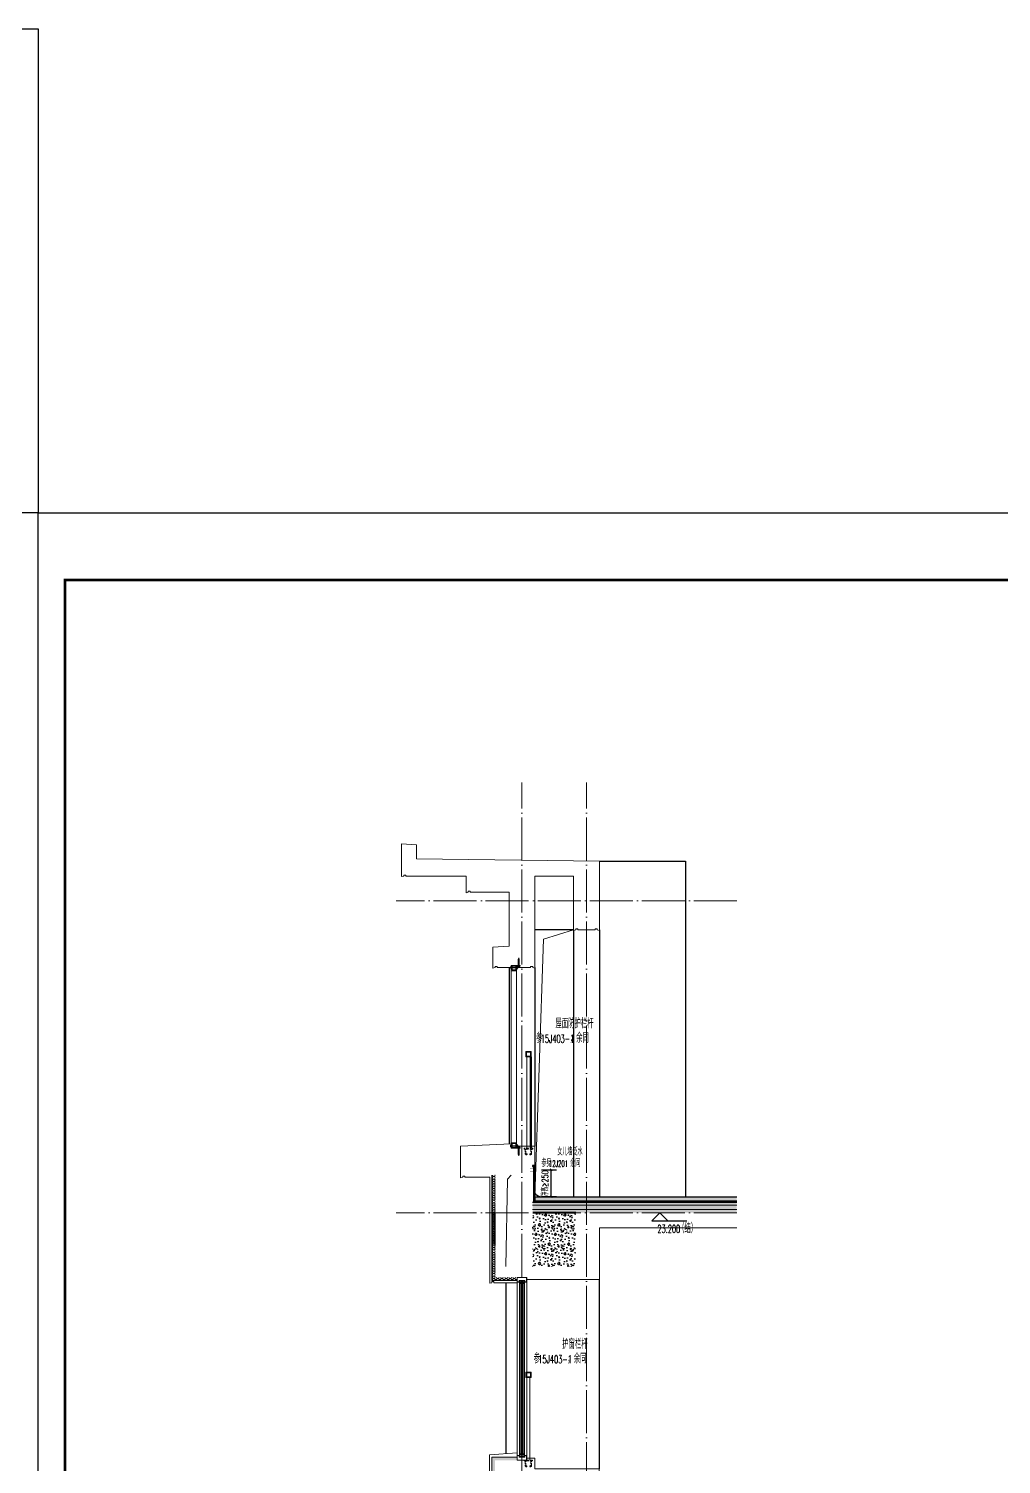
# Model space of a CAD drawing. Extents: x -518115 to 389031, y -231062 to 1628073.
# Drawn here: x 155343 to 164389, y -204243 to -190897 of the extents above; entities that cross this region are included whole.
import ezdxf
from ezdxf.xclip import XClip

# ---------------------------------------------------------------- set-up
doc = ezdxf.new("R2010")
doc.units = 0
doc.header["$LTSCALE"] = 1000
doc.header["$MEASUREMENT"] = 0
doc.header["$XCLIPFRAME"] = 0
doc.linetypes.add('DASH', pattern=[0.35, 0.25, -0.1])
doc.linetypes.add('DOTE', pattern=[2.42, 2, -0.2, 0.02, -0.2])
for name, color, linetype in [('3-屋面构造层', 157, 'Continuous'), ('DIM_ELEV', 3, 'Continuous'), ('DIM_IDEN', 67, 'Continuous'), ('PUB_TEXT', 4, 'Continuous'), ('Stair-栏杆', 142, 'Continuous'), ('SURFACE', 6, 'Continuous'), ('图框', 140, 'Continuous'), ('看线', 251, 'Continuous'), ('立面-看线', 251, 'Continuous')]:
    doc.layers.add(name, color=color, linetype=linetype)
for name, color, linetype, lineweight in [('DOTE', 19, 'DOTE', 9), ('PUB_HATCH', 8, 'Continuous', 9), ('S_WINDOW', 144, 'Continuous', 15), ('WALL', 9, 'Continuous', 40), ('内粉刷', 37, 'Continuous', 9), ('立面-栏杆', 105, 'Continuous', 15), ('立面-洞口示意', 152, 'Continuous', 13), ('立面-百叶', 36, 'Continuous', 9), ('细细', 250, 'Continuous', 0)]:
    doc.layers.add(name, color=color, linetype=linetype, lineweight=lineweight)
doc.layers.add('yichutu', color=7, linetype='Continuous', true_color=0xffffff, plot=False)
doc.styles.add('_TCH_DIM', font='SIMPLEX.shx', dxfattribs={"width": 0.7, "bigfont": 'GBCBIG.shx'})
doc.styles.add('_TCH_DIM_T3', font='SIMPLEX.shx', dxfattribs={"width": 0.494118, "bigfont": 'GBCBIG.shx'})
doc.dimstyles.new('_TCH_ARCH&&20', dxfattribs={"dimtxt": 59.5, "dimasz": 20, "dimexe": 50, "dimexo": 60, "dimgap": 25.25, "dimtad": 1, "dimdec": 0, "dimzin": 0, "dimdsep": 46, "dimtxsty": '_TCH_DIM_T3', "dimblk": 'ARCHTICK', "dimcen": 0.09, "dimclrt": 7, "dimazin": 2, "dimtfac": 1, "dimtdec": 0, "dimtix": 1, "dimtmove": 2, "dimatfit": 3, "dimfxl": 1, "dimtolj": 1, "dimtzin": 0, "dimarcsym": 0})
pattern_1 = [(315, (-1092889.3176, -488431.8362), (-1.767766953, -1.767766953), []), (315, (-1092888.139, -488431.8362), (-1.767766953, -1.767766953), [])]
pattern_2 = [(315, (-1092889.3176, -490170.0743), (-1.767766953, -1.767766953), []), (315, (-1092888.139, -490170.0743), (-1.767766953, -1.767766953), [])]

# ---------------------------------------------------------------- blocks, each defined once
blk = doc.blocks.new('GFDDDDRG')
at = {"layer": '图框'}
blk.add_lwpolyline([(923310, -107437), (923310, -159999), (893610, -159999), (893610, -107437)], close=True, dxfattribs=at)
blk.add_lwpolyline([(923310, -107437), (923310, -159999), (893610, -159999), (893610, -107437)], close=True, dxfattribs=at)
at = {"layer": '图框', "const_width": 50}
blk.add_lwpolyline([(894110, -159499), (922810, -159499), (922810, -108687), (894110, -108687)], close=True, dxfattribs=at)
blk = doc.blocks.new('yct-1051-594-26275-14850-25-1002.0')
at = {"layer": 'yichutu', "color": 7, "true_color": 0xffffff}
blk.add_lwpolyline([(0, 0), (0, 14850), (26275, 14850), (26275, 0)], close=True, dxfattribs=at)
blk = doc.blocks.new('A$C008776C7')
at = {"layer": '细细'}
h = blk.add_hatch(dxfattribs=at)
h.set_pattern_fill('金属', color=256, style=0)
h.set_pattern_definition(pattern_1)
h.paths.add_polyline_path([(0, 1655), (20, 1655), (20, 1669), (70, 1669), (70, 1655), (90, 1655), (90, 1700), (0, 1700)])
h.paths.add_polyline_path([(18, 1671), (18, 1657), (2, 1657), (2, 1698), (88, 1698), (88, 1657), (72, 1657), (72, 1671)], flags=16)
h = blk.add_hatch(dxfattribs=at)
h.set_pattern_fill('金属', color=256, style=0)
h.set_pattern_definition(pattern_1)
h.paths.add_polyline_path([(68, 1667), (68, 1642), (56, 1642), (56, 1652), (34, 1652), (34, 1642), (22, 1642), (22, 1667)])
h.paths.add_polyline_path([(24, 1665), (24, 1644), (32, 1644), (32, 1654), (58, 1654), (58, 1644), (66, 1644), (66, 1665)], flags=16)
h = blk.add_hatch(color=256, dxfattribs=at)
edge = h.paths.add_edge_path()
edge.add_line((40, 1652), (40, 1640))
edge.add_arc((45, 1631), 9.44, 61.5175, 118.4825, ccw=False)
edge.add_line((50, 1640), (50, 1652))
edge.add_arc((45, 1660), 9.44, 241.5175, 298.4825, ccw=False)
h = blk.add_hatch(dxfattribs=at)
h.set_pattern_fill('金属', color=256, style=0)
h.set_pattern_definition(pattern_2)
h.paths.add_polyline_path([(0, 45), (20, 45), (20, 31), (70, 31), (70, 45), (90, 45), (90, 0), (0, 0)])
h.paths.add_polyline_path([(18, 29), (18, 43), (2, 43), (2, 2), (88, 2), (88, 43), (72, 43), (72, 29)], flags=16)
h = blk.add_hatch(dxfattribs=at)
h.set_pattern_fill('金属', color=256, style=0)
h.set_pattern_definition(pattern_2)
h.paths.add_polyline_path([(68, 33), (68, 58), (56, 58), (56, 48), (34, 48), (34, 58), (22, 58), (22, 33)])
h.paths.add_polyline_path([(24, 35), (24, 56), (32, 56), (32, 46), (58, 46), (58, 56), (66, 56), (66, 35)], flags=16)
h = blk.add_hatch(color=256, dxfattribs=at)
edge = h.paths.add_edge_path()
edge.add_line((40, 48), (40, 60))
edge.add_arc((45, 69), 9.44, 241.5175, 298.4825)
edge.add_line((50, 60), (50, 48))
edge.add_arc((45, 40), 9.44, 61.5175, 118.4825)
at = {"layer": 'S_WINDOW'}
for p, q in [((0, 45), (0, 1655)), ((22, 58), (22, 1642)), ((68, 58), (68, 1642)), ((90, 45), (90, 1655))]:
    blk.add_line(p, q, dxfattribs=at)
for points in [[(90, 1700), (90, 1655), (70, 1655), (70, 1669), (20, 1669), (20, 1655), (0, 1655), (0, 1700)], [(88, 1698), (88, 1657), (72, 1657), (72, 1671), (18, 1671), (18, 1657), (2, 1657), (2, 1698)], [(68, 1667), (68, 1642), (56, 1642), (56, 1652), (34, 1652), (34, 1642), (22, 1642), (22, 1667)], [(66, 1665), (66, 1644), (58, 1644), (58, 1654), (32, 1654), (32, 1644), (24, 1644), (24, 1665)], [(90, 0), (90, 45), (70, 45), (70, 31), (20, 31), (20, 45), (0, 45), (0, 0)], [(88, 2), (88, 43), (72, 43), (72, 29), (18, 29), (18, 43), (2, 43), (2, 2)], [(68, 33), (68, 58), (56, 58), (56, 48), (34, 48), (34, 58), (22, 58), (22, 33)], [(66, 35), (66, 56), (58, 56), (58, 46), (32, 46), (32, 56), (24, 56), (24, 35)]]:
    blk.add_lwpolyline(points, close=True, dxfattribs=at)
at = {"layer": '细细'}
for points in [[(34, 1642), (34, 58)], [(40, 60), (40, 1652)], [(50, 60), (50, 1652)], [(56, 1642), (56, 58)]]:
    blk.add_lwpolyline(points, dxfattribs=at)
for points in [[(40, 1652), (40, 1640, -0.253805), (50, 1640), (50, 1652, -0.253805)], [(40, 48), (40, 60, 0.253805), (50, 60), (50, 48, 0.253805)]]:
    blk.add_lwpolyline(points, format="xyb", close=True, dxfattribs=at)
blk = doc.blocks.new('A$C02E370A9')
at = {"layer": 'PUB_TEXT', "style": '_TCH_DIM'}
for s, height, width, p in [('护窗栏杆', 84.4, 0.7, (290, 216)), ('参', 84.4, 0.7, (25, 81)), ('15J403-1', 74.4, 0.494118, (68, 81)), ('，余同', 84.4, 0.7, (338, 81))]:
    blk.add_text(s, height=height, dxfattribs=dict(at, width=width)).set_placement(p)
blk = doc.blocks.new('A$C164D20CD')
at = {"layer": '立面-栏杆'}
for p, q in [((-55, 0), (-55, 770)), ((-25, 770), (-25, 0))]:
    blk.add_line(p, q, dxfattribs=at)
at = {"layer": '立面-栏杆', "linetype": 'DASH', "ltscale": 0.1}
for p, q in [((0, 0), (-80, 0)), ((-80, 0), (-80, -7)), ((0, -7), (0, 0)), ((-80, -7), (-70, -7)), ((-70, -7), (-70, -51)), ((-62, -7), (-18, -7)), ((-62, -51), (-62, -7)), ((-55, -53), (-61, -53)), ((-61, -60), (-55, -60)), ((-53, -57), (-53, -56)), ((-27, -56), (-27, -57)), ((-19, -53), (-25, -53)), ((-25, -60), (-19, -60)), ((-18, -7), (-18, -51)), ((-10, -7), (0, -7)), ((-10, -51), (-10, -7))]:
    blk.add_line(p, q, dxfattribs=at)
at = {"layer": '立面-栏杆'}
for points in [[(-15, 820), (-65, 820), (-65, 770), (-15, 770)], [(-21, 814), (-59, 814), (-59, 776), (-21, 776)]]:
    blk.add_lwpolyline(points, close=True, dxfattribs=at)
at = {"layer": '立面-栏杆', "linetype": 'DASH', "ltscale": 0.1}
for centre, major_axis, start_param, end_param in [((-61, -51), (6.36, 6.36), 2.356194, 3.926991), ((-61, -51), (1.27, 1.27), 2.356194, 3.926991), ((-55, -56), (1.91, 1.91), 5.497787, 7.068583), ((-55, -57), (1.91, 1.91), 3.926991, 5.497787), ((-25, -56), (1.91, 1.91), 0.785398, 2.356194), ((-23, -55), (3.53, 3.53), 2.748894, 3.534292), ((-19, -51), (-6.36, 6.36), 2.356194, 3.926991), ((-19, -51), (-1.27, 1.27), 2.356194, 3.926991)]:
    blk.add_ellipse(centre, major_axis=major_axis, ratio=1, start_param=start_param, end_param=end_param, dxfattribs=at)
blk = doc.blocks.new('FSDFSFSFSFEFSFESF')
at = {"layer": 'PUB_HATCH'}
h = blk.add_hatch(dxfattribs=at)
h.set_pattern_fill('HONEY', color=256, scale=8, style=0)
h.set_pattern_definition([(0, (1159353.776, 417228.872), (19.05, 10.99852), [12.7, -25.4]), (120, (1159353.776, 417228.872), (-19.0499977, 10.998524), [12.7, -25.4]), (60, (1159353.776, 417228.872), (2.3e-06, 21.997044), [-25.4, 12.7])])
h.paths.add_polyline_path([(1114278, 465143), (1114128, 465143), (1114128, 465243), (1114278, 465243), (1114278, 465643), (1114128, 465643), (1114128, 465743), (1114333, 465743), (1114333, 465773), (1114098, 465773), (1114098, 465613), (1114248, 465613), (1114248, 465513), (1114248, 465273), (1114098, 465273), (1114098, 465113), (1114248, 465113), (1114248, 464673), (1114098, 464673), (1114098, 464513), (1114333, 464513), (1114333, 464543), (1114128, 464543), (1114128, 464643), (1114278, 464643)])
at = {"layer": '立面-看线'}
h = blk.add_hatch(dxfattribs=at)
h.set_pattern_fill('HONEY', color=256, scale=7)
h.set_pattern_definition([(0, (313825.034, 79696.42), (16.66875, 9.623705), [11.1125, -22.225]), (120, (313825.034, 79696.42), (-16.66874801, 9.62370845), [11.1125, -22.225]), (60, (313825.034, 79696.42), (1.99e-06, 19.24741345), [-22.225, 11.1125])])
h.paths.add_polyline_path([(1116377, 465073), (1115078, 465073), (1115078, 465058), (1116377, 465058)])
at = {"layer": 'PUB_HATCH', "color": 215, "true_color": 0xa953a0}
blk.add_line((1115078, 465073), (1116377, 465073), dxfattribs=at)
blk.add_lwpolyline([(1114333, 465773), (1114098, 465773), (1114098, 465613), (1114248, 465613), (1114248, 465513), (1114248, 465513), (1114248, 465273), (1114098, 465273), (1114098, 465113), (1114248, 465113), (1114248, 464673), (1114098, 464673), (1114098, 464513), (1114333, 464513)], dxfattribs=at)
at = {"layer": '内粉刷'}
for points in [[(1114333, 465813), (1114078, 465793), (1114078, 465593)], [(1114423, 465763), (1114498, 465763), (1114498, 465663), (1115098, 465663), (1115098, 465113)], [(1114118, 465593), (1114118, 465603), (1114098, 465603), (1114098, 465593), (1114078, 465588), (1114078, 465593)], [(1114118, 465593), (1114228, 465593), (1114228, 465493), (1114228, 465493), (1114228, 465303), (1114078, 465293), (1114078, 465093)], [(1116377, 465113), (1115098, 465113)], [(1114118, 465093), (1114118, 465103), (1114098, 465103), (1114098, 465093), (1114078, 465088), (1114078, 465093)], [(1114118, 465093), (1114228, 465093), (1114228, 464703), (1114078, 464693), (1114078, 464493)], [(1114423, 464523), (1115098, 464523), (1115098, 464938), (1116377, 464938)], [(1114118, 464493), (1114118, 464503), (1114098, 464503), (1114098, 464493), (1114078, 464488), (1114078, 464493)], [(1114118, 464493), (1114333, 464493)]]:
    blk.add_lwpolyline(points, dxfattribs=at)
at = {"layer": '看线'}
for p, q in [((1114228, 467393), (1114228, 465805)), ((1115098, 467423), (1115098, 465663))]:
    blk.add_line(p, q, dxfattribs=at)
at = {"layer": '看线', "color": 32}
for p, q in [((1116377, 465143), (1115098, 465143)), ((1115098, 465143), (1116377, 465143))]:
    blk.add_line(p, q, dxfattribs=at)
at = {"layer": '立面-洞口示意'}
blk.add_lwpolyline([(1114478, 464643), (1114552, 465450), (1114878, 465543)], dxfattribs=at)
for name, p in [('A$C008776C7', (1114333, 465743)), ('A$C02E370A9', (1114463, 466563)), ('A$C164D20CD', (1114478, 465743))]:
    blk.add_blockref(name, p)
blk = doc.blocks.new('_ArchTick')
at = {"color": 0, "linetype": 'ByBlock', "const_width": 0.4}
blk.add_lwpolyline([(-0.5, -0.5), (0.5, 0.5)], dxfattribs=at)
blk = doc.blocks.new('*D350')
at = {"layer": 'Defpoints', "color": 0, "transparency": 16777216}
for p in [(160051, -201505), (160203, -201505), (160051, -201755)]:
    blk.add_point(p, dxfattribs=at)
at = {"layer": 'DIM_IDEN', "color": 0, "lineweight": -2, "transparency": 16777216}
for p, q in [((160111, -201505), (160253, -201505)), ((160203, -201755), (160203, -201505)), ((160111, -201755), (160253, -201755))]:
    blk.add_line(p, q, dxfattribs=at)
at = {"layer": 'DIM_IDEN', "color": 0, "lineweight": -2, "transparency": 16777216, "xscale": 20, "yscale": 20, "zscale": 20}
for p, rotation in [((160203, -201505), 90), ((160203, -201755), 270)]:
    blk.add_blockref('_ArchTick', p, dxfattribs=dict(at, rotation=rotation))
at = {"layer": 'DIM_IDEN', "color": 7, "transparency": 16777216, "insert": (160146, -201630), "char_height": 59.5, "attachment_point": 5, "rotation": 90, "style": '_TCH_DIM_T3'}
blk.add_mtext('\\A1;{\\W0.70588;净高≥250}', dxfattribs=at)
blk = doc.blocks.new('A$C05102146')
at = {"layer": 'PUB_TEXT', "style": '_TCH_DIM'}
for s, height, width, p in [('屋面防护栏杆', 84.4, 0.7, (227, 216)), ('参', 84.4, 0.7, (47, 81)), ('15J403-1', 74.4, 0.494118, (90, 81)), ('，余同', 84.4, 0.7, (360, 81))]:
    blk.add_text(s, height=height, dxfattribs=dict(at, width=width)).set_placement(p)
blk = doc.blocks.new('A$C40486AD2')
at = {"layer": 'PUB_TEXT', "style": '_TCH_DIM'}
for s, height, width, p in [('女儿墙泛水', 67.5, 0.7, (255, 115)), ('参见', 67.5, 0.7, (108, 8)), ('12J201', 59.5, 0.494118, (177, 8)), ('，余同', 67.5, 0.7, (328, 8))]:
    blk.add_text(s, height=height, dxfattribs=dict(at, width=width)).set_placement(p)
blk = doc.blocks.new('FGHFG4334GDFGDFFGGGGGGDFG4G')
at = {"layer": 'SURFACE', "const_width": 2.25}
for points in [[(47, 0), (0, 0)], [(47, -28), (0, -28)]]:
    blk.add_lwpolyline(points, dxfattribs=at)
at = {"layer": 'SURFACE', "const_width": 1.5}
blk.add_lwpolyline([(47, 17, -1), (47, 5), (47, -7, -1), (47, -19), (47, -37), (53, -48), (53, -73)], format="xyb", dxfattribs=at)
blk = doc.blocks.new('FGDGDGD')
at = {"layer": '3-屋面构造层'}
h = blk.add_hatch(dxfattribs=at)
h.set_pattern_fill('隔热材料01', color=256, scale=7.692308, style=0)
h.set_pattern_definition([(270, (9.5186, 433.228), (3.846153863, -7e-16), [0.385980771, -3.460173092]), (270, (6.637, 433.228), (3.846153863, -7e-16), [0.385980771, -3.460173092]), (90, (8.5996, 430.618), (-3.846153863, 2e-16), [0.385980771, -3.460173092]), (90, (7.556, 430.618), (-3.846153863, 2e-16), [0.385980771, -3.460173092]), (180, (10.002, 430), (-5e-16, -3.846153863), [3.848019248, 0.001865385]), (135, (8.9282, 430.193), (2e-16, 3.846144175), [0.328307694, -5.110980792]), (116.56505, (12.5422, 430.4251), (8.6793e-06, 3.8461487416), [0.215769232, -8.384500037]), (116.56505, (8.696, 430.4251), (8.6793e-06, 3.8461487416), [0.215769232, -8.384500037]), (153.43495, (13.1603, 430), (-8.679e-06, 3.846148742), [0.431538463, -8.168730805]), (153.43495, (9.3142, 430), (-8.679e-06, 3.846148742), [0.431538463, -8.168730805]), (63.43495, (12.4457, 431.0041), (-8.6793e-06, 3.8461487416), [2.054923086, -6.545346183]), (63.43495, (8.5996, 431.0041), (-8.6793e-06, 3.8461487416), [2.054923086, -6.545346183]), (116.56505, (13.3647, 433.228), (8.6793e-06, 3.8461487416), [0.215769232, -8.384500037]), (116.56505, (9.5186, 433.228), (8.6793e-06, 3.8461487416), [0.215769232, -8.384500037]), (135, (9.422, 433.421), (2e-16, 3.846144175), [0.328307694, -5.110980792]), (153.43495, (13.036, 433.6532), (-8.679e-06, 3.846148742), [0.431538463, -8.168730805]), (153.43495, (9.19, 433.6532), (-8.679e-06, 3.846148742), [0.431538463, -8.168730805]), (45, (6.7336, 433.421), (2e-16, 3.846144175), [0.328307694, -5.110980792]), (63.43495, (10.4833, 433.228), (-8.6793e-06, 3.8461487416), [0.215769232, -8.384500037]), (63.43495, (6.6371, 433.228), (-8.6793e-06, 3.8461487416), [0.215769232, -8.384500037]), (26.56505, (10.812, 433.6532), (8.679e-06, 3.846148742), [0.431538463, -8.168730805]), (26.56505, (6.9658, 433.6532), (8.679e-06, 3.846148742), [0.431538463, -8.168730805]), (116.56505, (11.4023, 431.0041), (8.6793e-06, 3.8461487416), [2.054923086, -6.545346183]), (116.56505, (7.5561, 431.0041), (8.6793e-06, 3.8461487416), [2.054923086, -6.545346183]), (45, (7.2275, 430.193), (2e-16, 3.846144175), [0.328307694, -5.110980792]), (63.43495, (11.3058, 430.4251), (-8.6793e-06, 3.8461487416), [0.215769232, -8.384500037]), (63.43495, (7.4596, 430.4251), (-8.6793e-06, 3.8461487416), [0.215769232, -8.384500037]), (26.56505, (10.6877, 430), (8.679e-06, 3.846148742), [0.431538463, -8.168730805]), (26.56505, (6.8415, 430), (8.679e-06, 3.846148742), [0.431538463, -8.168730805])])
edge = h.paths.add_edge_path()
edge.add_arc((682181, 585366), 9.23, 450, 540, ccw=False)
edge.add_line((682181, 585375), (682192, 585375))
edge.add_line((682192, 585375), (682192, 585366))
edge.add_line((682192, 585366), (682172, 585366))
h = blk.add_hatch(dxfattribs=at)
h.set_pattern_fill('混凝土', color=256, scale=5, angle=-1.1458, style=0)
h.set_pattern_definition([(48.854237, (-82751.966, -43707.863), (35.7930991, -3.8540962), [3.75, -41.25]), (353.854237, (-82751.966, -43707.863), (-6.1841378, 37.7408106), [3, -33]), (99.305637, (-82748.983, -43708.185), (29.6089874, 33.886691), [3.1870095, -35.0571056]), (45.038437, (-82751.766, -43697.865), (53.1858973, -9.3413237), [5.625, -61.875]), (95.489837, (-82747.334, -43698.644), (47.6977146, 47.7616795), [4.7805144, -52.58565]), (350.038437, (-82751.766, -43697.865), (47.6976773, 47.7617167), [4.5, -49.5]), (19.854237, (-82746.817, -43700.465), (29.4368469, -20.7237073), [3.75, -41.25]), (324.854237, (-82746.817, -43700.465), (12.8883392, 36.0069862), [3, -33]), (70.305637, (-82744.364, -43702.192), (42.3251977, 15.2832459), [3.1870095, -35.0571056]), (36.3542372, (-82751.966, -43707.863), (0.9406985, 16.62920733), [0, -32.6, 0, -33.5, 0, -33.125]), (6.3542372, (-82751.966, -43707.863), (13.54517982, 19.45362572), [0, -19.1, 0, -31.85, 0, -12.625]), (326.3542372, (-82763.114, -43707.64), (26.66323482, -1.66123381), [0, -12.5, 0, -39, 0, -51.75]), (316.3542372, (-82768.113, -43707.54), (29.2535633, 4.4211788), [0, -16.25, 0, -25.9, 0, -36.75])])
h.paths.add_polyline_path([(674875, 585046), (674875, 585086), (682172, 585086), (682172, 585046)])
h = blk.add_hatch(dxfattribs=at)
h.set_pattern_fill('焦渣矿渣', color=256, scale=4, angle=-1.1458, style=0)
h.set_pattern_definition([(358.8542372, (-82751.966, -43697.863), (8.27546507, 13.69326162), [1.6, -14.4]), (298.8542372, (-82751.966, -43697.863), (15.99644496, -0.32013217), [1.6, -14.4]), (238.8542372, (-82750.366, -43697.895), (7.72097989, -14.0133938), [1.6, -14.4]), (268.8542372, (-82745.567, -43697.991), (15.83683295, -8.3183365), [2.4, -11.456]), (268.8542372, (-82743.967, -43698.023), (15.83683295, -8.3183365), [2.4, -11.456]), (268.8542372, (-82742.368, -43698.055), (15.83683295, -8.3183365), [2.4, -11.456])])
h.paths.add_polyline_path([(674875, 585006), (674875, 585036), (682192, 585036), (682192, 585006)])
h = blk.add_hatch(dxfattribs=at)
h.set_pattern_fill('加气混凝土', color=256, scale=5, style=0)
h.set_pattern_definition([(0, (-82734.266, -43726.163), (30, 60), [0, -60]), (0, (-82769.366, -43734.263), (30, 60), [0, -60]), (0, (-82749.866, -43734.863), (30, 60), [0, -60]), (0, (-82728.566, -43717.163), (30, 60), [0, -60]), (0, (-82753.466, -43737.863), (30, 60), [0, -60]), (0, (-82722.566, -43679.363), (30, 60), [0, -60]), (0, (-82740.866, -43684.163), (30, 60), [0, -60]), (0, (-82731.266, -43691.663), (30, 60), [0, -60]), (0, (-82780.166, -43692.863), (30, 60), [0, -60]), (0, (-82750.766, -43695.563), (30, 60), [0, -60]), (0, (-82762.166, -43710.863), (30, 60), [0, -60]), (0, (-82761.566, -43733.363), (30, 60), [0, -60]), (0, (-82739.066, -43735.763), (30, 60), [0, -60]), (0, (-82722.566, -43709.363), (30, 60), [0, -60]), (0, (-82778.666, -43718.663), (30, 60), [0, -60]), (0, (-82773.566, -43708.463), (30, 60), [0, -60]), (0, (-82750.166, -43712.663), (30, 60), [0, -60]), (0, (-82758.566, -43721.363), (30, 60), [0, -60]), (0, (-82763.366, -43701.563), (30, 60), [0, -60]), (0, (-82755.866, -43679.063), (30, 60), [0, -60]), (0, (-82776.266, -43731.263), (30, 60), [0, -60]), (0, (-82743.266, -43691.363), (30, 60), [0, -60]), (0, (-82771.166, -43690.463), (30, 60), [0, -60]), (0, (-82775.966, -43682.663), (30, 60), [0, -60]), (130.601294, (-82726.2516, -43698.149), (-149.999998343, 180.000000787), [2.6341554, -1103.7111]), (18.4349488, (-82730.537, -43697.006), (149.99999945, 59.99999956), [2.710524, -376.76279]), (90, (-82730.537, -43699.578), (30, 60), [2.5714284, -117.428565]), (161.565051, (-82727.966, -43700.435), (-150.000000755, 59.99999553), [2.710524, -376.76279]), (53.1301023, (-82727.966, -43700.435), (30.00000006, 59.99999997), [2.857143, -297.14285]), (135, (-82725.68, -43731.006), (-30.00000363, 59.99999594), [2.424366, -167.28126]), (45, (-82729.109, -43731.006), (29.9999998, 59.99999976), [2.424366, -167.28126]), (135, (-82727.394, -43732.72), (-30.00000363, 59.99999594), [2.424366, -167.28126]), (45, (-82727.394, -43732.72), (29.9999998, 59.99999976), [2.424366, -167.28126]), (116.565051, (-82754.537, -43690.72), (-5.2e-06, 119.9999967), [3.1943826, -63.88765]), (180, (-82755.966, -43687.863), (-30, 60), [3.4285716, -56.571425]), (63.434949, (-82760.823, -43690.72), (3e-07, 119.9999994), [3.1943826, -63.88765]), (116.565051, (-82759.394, -43693.58), (-5.2e-06, 119.9999967), [3.1943826, -63.88765]), (0, (-82759.394, -43693.58), (30, 60), [3.4285716, -56.571425]), (63.434949, (-82755.966, -43693.58), (3e-07, 119.9999994), [3.1943826, -63.88765]), (107.102728, (-82731.9658, -43711.0063), (-89.999996559, 300.000000484), [3.8861346, -1628.29025]), (143.972626, (-82733.1087, -43707.292), (-569.999992774, 419.999999525), [3.8861346, -812.202]), (180, (-82736.25, -43705.006), (-30, 60), [3.7142856, -56.28571]), (36.0273733, (-82743.1087, -43707.292), (569.999995788, 419.999995472), [3.8861346, -812.202]), (71.5650511, (-82744.252, -43710.721), (90.00000046, 299.99999948), [3.6140316, -375.85928]), (107.102728, (-82743.1087, -43714.4348), (-89.999996559, 300.000000484), [3.8861346, -1628.29025]), (143.972626, (-82739.966, -43716.7206), (-569.999992774, 419.999999525), [3.8861346, -812.202]), (0, (-82739.966, -43716.72), (30, 60), [3.7142856, -56.28571]), (36.0273733, (-82736.2516, -43716.7206), (569.999995788, 419.999995472), [3.8861346, -812.202]), (71.5650511, (-82733.109, -43714.435), (90.00000046, 299.99999948), [3.6140316, -375.85928]), (150.255118, (-82731.3944, -43683.006), (-90.000000213, 59.999999257), [2.303502, -481.43196]), (90, (-82733.394, -43684.15), (30, 60), [2.2857144, -117.714275]), (29.7448813, (-82733.3944, -43684.149), (90.000000053, 59.99999972), [2.303502, -481.43196]), (116.565051, (-82745.394, -43725.58), (-5.2e-06, 119.9999967), [3.1943826, -63.88765]), (168.690067, (-82746.823, -43722.7206), (-270.0000002, 59.999998494), [2.9137254, -608.96855]), (41.1859251, (-82751.9658, -43724.149), (749.999995456, 659.999994229), [3.0371844, -1272.5802]), (90, (-82751.966, -43727.006), (30, 60), [2.857143, -117.14285]), (138.814074, (-82749.68, -43729.0063), (-749.999986669, 660.000004204), [3.0371844, -1272.5802]), (16.6992442, (-82749.68, -43729.0063), (989.999992552, 299.999996858), [2.982945, -1249.85375]), (60.9453959, (-82746.823, -43728.149), (29.99999992, 59.999999469), [2.9416086, -1232.53395]), (109.983106, (-82770.5373, -43700.4348), (-150.000000565, 419.9999988885), [3.3442002, -1401.21975]), (155.556045, (-82771.68, -43697.292), (-390.0000014866, 179.99999626), [3.4522986, -1446.51315]), (24.4439547, (-82777.9658, -43697.292), (390.0000001945, 179.999999134), [3.4522986, -1446.51315]), (70.0168934, (-82779.1087, -43700.4348), (150.000000452, 419.999998958), [3.3442002, -1401.21975]), (109.983106, (-82777.9658, -43703.5777), (-150.000000565, 419.9999988885), [3.3442002, -1401.21975]), (160.016893, (-82774.823, -43704.7206), (-150.000000088, 59.999997267), [3.3442002, -698.93775]), (19.9831065, (-82774.823, -43704.7206), (149.999999176, 59.999999905), [3.3442002, -698.93775]), (70.0168934, (-82771.68, -43703.5777), (150.000000452, 419.999998958), [3.3442002, -1401.21975]), (122.005383, (-82748.2516, -43705.8634), (-30.000004026, 59.999996937), [2.6954232, -563.3434]), (18.4349488, (-82752.252, -43704.435), (149.99999945, 59.99999956), [2.710524, -376.76279]), (90, (-82752.252, -43707.006), (30, 60), [2.5714284, -117.428565]), (161.565051, (-82749.68, -43707.863), (-150.000000755, 59.99999553), [2.710524, -376.76279]), (54.4623222, (-82749.68, -43707.8634), (209.999999696, 299.99999955), [2.457807, -1029.82115]), (116.565051, (-82765.68, -43720.435), (-5.2e-06, 119.9999967), [3.1943826, -63.88765]), (180, (-82767.11, -43717.58), (-30, 60), [3.142857, -56.85714]), (59.0362434, (-82771.966, -43720.435), (30.000000098, 59.99999971), [3.3319728, -696.3822]), (120.963756, (-82770.2516, -43723.292), (-30.0000041, 59.999997245), [3.3319728, -696.3822]), (0, (-82770.25, -43723.29), (30, 60), [3.142857, -56.85714]), (63.434949, (-82767.11, -43723.29), (3e-07, 119.9999994), [3.1943826, -63.88765])])
h.paths.add_polyline_path([(682192, 584936), (674875, 584936), (674875, 584966), (682192, 584966)])
h = blk.add_hatch(dxfattribs=at)
h.set_pattern_fill('隔热材料03', color=256, scale=12.5, style=0)
h.set_pattern_definition([(113.578, (-500407.8114, 374696.8656), (-0.0086926214, 6.2699620763), [1.075, -0.5693125, 2.8375, -0.5693125, 1.075, -0.6825]), (66.42, (-500406.1744, 374696.8656), (2.727787851, 6.0425e-05), [1.075, -0.5693125, 2.840375, -0.5693125, 1.075, -0.6825]), (180, (-500406.1744, 374696.8656), (0, 6.25), [1.636625, -1.0910625]), (180, (-500407.538, 374702.4906), (0, 6.25), [1.636625, -1.0910625]), (90, (-500405.7427, 374697.8548), (2.72775, 2e-16), [0.52175, -5.72825]), (90, (-500407.1066, 374700.9798), (2.72775, 2e-16), [0.52175, -5.72825]), (90, (-500408.2427, 374697.8548), (2.72775, 2e-16), [0.52175, -5.72825]), (90, (-500409.6066, 374700.9798), (2.72775, 2e-16), [0.52175, -5.72825])])
edge = h.paths.add_edge_path()
edge.add_line((682178, 585086), (682178, 585050))
edge.add_arc((682172, 585050), 6.25, 270, 360, ccw=False)
edge.add_line((682172, 585044), (682172, 585086))
edge.add_line((682172, 585086), (682178, 585086))
at = {"layer": '立面-看线'}
h = blk.add_hatch(dxfattribs=at)
h.set_pattern_fill('HONEY', color=256, scale=7)
h.set_pattern_definition([(0, (-799653.24, -415240.13), (16.66875, 9.623705), [11.1125, -22.225]), (120, (-799653.24, -415240.13), (-16.66874801, 9.62370845), [11.1125, -22.225]), (60, (-799653.24, -415240.13), (1.99e-06, 19.24741345), [-22.225, 11.1125])])
h.paths.add_polyline_path([(682192, 584966), (674875, 584966), (674875, 585006), (682192, 585006)])
at = {"layer": '3-屋面构造层'}
for p, q in [((682178, 585086), (674875, 585086)), ((682172, 585046), (674875, 585046)), ((682192, 585036), (674875, 585036)), ((682172, 585086), (682172, 585044))]:
    blk.add_line(p, q, dxfattribs=at)
at = {"layer": '3-屋面构造层', "color": 251, "linetype": 'DASH', "ltscale": 0.05, "true_color": 0x636466, "const_width": 2.5}
for points in [[(682057, 585043), (682172, 585043, 0.414214), (682179, 585050), (682179, 585366)], [(682057, 585039), (682172, 585039, 0.414214), (682183, 585050), (682183, 585366)]]:
    blk.add_lwpolyline(points, format="xyb", dxfattribs=at)
at = {"layer": '3-屋面构造层', "color": 251, "true_color": 0x636466}
for points in [[(682057, 585041), (682172, 585041, 0.414214), (682180, 585050), (682180, 585366)], [(682057, 585044), (682172, 585044, 0.414214), (682178, 585050), (682178, 585366)], [(682057, 585040), (682172, 585040, 0.414214), (682182, 585050), (682182, 585366), (682184, 585366), (682184, 585050, -0.414214), (682172, 585038), (682057, 585038)]]:
    blk.add_lwpolyline(points, format="xyb", dxfattribs=at)
at = {"layer": '3-屋面构造层', "ltscale": 0.8}
blk.add_lwpolyline([(682172, 585366, -0.414214), (682181, 585375), (682192, 585375), (682192, 585366), (682172, 585366)], format="xyb", dxfattribs=at)
at = {"layer": '3-屋面构造层', "color": 251, "linetype": 'DASH', "ltscale": 0.05, "true_color": 0x636466, "const_width": 2.5}
for points in [[(682043, 585039), (674875, 585039)], [(682057, 585043), (682043, 585039)]]:
    blk.add_lwpolyline(points, dxfattribs=at)
at = {"layer": '3-屋面构造层', "color": 251, "true_color": 0x636466}
for points in [[(682043, 585040), (674875, 585040)], [(674875, 585038), (682043, 585038)], [(682056, 585044), (682042, 585040)], [(682043, 585038), (682057, 585042)]]:
    blk.add_lwpolyline(points, dxfattribs=at)
at = {"layer": '3-屋面构造层'}
blk.add_arc((682122, 585136), 50, 270, 360, dxfattribs=at)
at = {"layer": 'PUB_HATCH', "color": 215, "true_color": 0xa953a0}
for p, q in [((682192, 585006), (674875, 585006)), ((682192, 584966), (674875, 584966))]:
    blk.add_line(p, q, dxfattribs=at)
at = {"layer": '3-屋面构造层', "color": 1, "xscale": -1}
blk.add_blockref('FGHFG4334GDFGDFFGGGGGGDFG4G', (682218, 585349), dxfattribs=at)
blk = doc.blocks.new('FGHFGFD')
at = {"layer": '立面-栏杆'}
for p, q in [((542634, 108636), (542634, 109486)), ((542664, 109486), (542664, 108636))]:
    blk.add_line(p, q, dxfattribs=at)
at = {"layer": '立面-栏杆', "linetype": 'DASH', "ltscale": 0.1}
for p, q in [((542689, 108636), (542609, 108636)), ((542609, 108636), (542609, 108629)), ((542609, 108629), (542619, 108629)), ((542619, 108629), (542619, 108585)), ((542626, 108629), (542671, 108629)), ((542626, 108585), (542626, 108629)), ((542634, 108583), (542628, 108583)), ((542628, 108576), (542634, 108576)), ((542636, 108579), (542636, 108581)), ((542661, 108581), (542661, 108579)), ((542669, 108583), (542664, 108583)), ((542664, 108576), (542669, 108576)), ((542671, 108629), (542671, 108585)), ((542678, 108629), (542689, 108629)), ((542678, 108585), (542678, 108629)), ((542689, 108629), (542689, 108636))]:
    blk.add_line(p, q, dxfattribs=at)
at = {"layer": '立面-栏杆'}
for points in [[(542674, 109536), (542624, 109536), (542624, 109486), (542674, 109486)], [(542668, 109530), (542630, 109530), (542630, 109492), (542668, 109492)]]:
    blk.add_lwpolyline(points, close=True, dxfattribs=at)
at = {"layer": '立面-栏杆', "linetype": 'DASH', "ltscale": 0.1}
for centre, major_axis, start_param, end_param in [((542628, 108585), (6.36, 6.36), 2.356194, 3.926991), ((542628, 108585), (1.27, 1.27), 2.356194, 3.926991), ((542634, 108581), (1.91, 1.91), 5.497787, 7.068583), ((542634, 108579), (1.91, 1.91), 3.926991, 5.497787), ((542664, 108581), (1.91, 1.91), 0.785398, 2.356194), ((542666, 108581), (3.53, 3.53), 2.748894, 3.534292), ((542669, 108585), (-6.36, 6.36), 2.356194, 3.926991), ((542669, 108585), (-1.27, 1.27), 2.356194, 3.926991)]:
    blk.add_ellipse(centre, major_axis=major_axis, ratio=1, start_param=start_param, end_param=end_param, dxfattribs=at)
blk = doc.blocks.new('GDGDFDSFDG')
at = {"layer": '立面-百叶'}
for p, q in [((542978, 110393), (542982, 110406)), ((542978, 110336), (542978, 110393)), ((542982, 110406), (542986, 110393)), ((542986, 110336), (542986, 110393)), ((542909, 110318), (542905, 110318)), ((542909, 110313), (542905, 110313)), ((542909, 110318), (542909, 110313)), ((542912, 108686), (542912, 110286)), ((542955, 110318), (542920, 110318)), ((542955, 110312), (542920, 110312)), ((542962, 110336), (542996, 110336)), ((542962, 108686), (542962, 110286)), ((542968, 110330), (542968, 110304)), ((542968, 110330), (542996, 110330)), ((542977, 110318), (542968, 110318)), ((542977, 110312), (542968, 110312)), ((542977, 110312), (542977, 110318)), ((542979, 110326), (542979, 110322)), ((542979, 110326), (542985, 110326)), ((542985, 110326), (542985, 110322)), ((542996, 110330), (542996, 110336)), ((542909, 108659), (542905, 108659)), ((542909, 108654), (542905, 108654)), ((542909, 108654), (542909, 108659)), ((542955, 108660), (542920, 108660)), ((542955, 108654), (542920, 108654)), ((542968, 108642), (542968, 108668)), ((542977, 108660), (542968, 108660)), ((542977, 108654), (542968, 108654)), ((542968, 108642), (542996, 108642)), ((542977, 108660), (542977, 108654)), ((542979, 108646), (542979, 108651)), ((542979, 108646), (542985, 108646)), ((542985, 108646), (542985, 108651)), ((542996, 108642), (542996, 108636)), ((542962, 108636), (542996, 108636)), ((542978, 108636), (542978, 108579)), ((542978, 108579), (542982, 108566)), ((542982, 108566), (542986, 108579)), ((542986, 108636), (542986, 108579))]:
    blk.add_line(p, q, dxfattribs=at)
at = {"layer": '立面-百叶', "elevation": 0}
for points in [[(542912, 110336), (542912, 110286), (542962, 110286), (542962, 110336)], [(542920, 110329), (542920, 110294), (542955, 110294), (542955, 110329)]]:
    blk.add_lwpolyline(points, close=True, dxfattribs=at)
blk.add_lwpolyline([(542968, 110322), (542973, 110322), (542973, 110309), (542968, 110309)], dxfattribs=at)
at = {"layer": '立面-百叶'}
for points in [[(542912, 108636), (542912, 108686), (542962, 108686), (542962, 108636)], [(542920, 108644), (542920, 108679), (542955, 108679), (542955, 108644)]]:
    blk.add_lwpolyline(points, close=True, dxfattribs=at)
blk.add_lwpolyline([(542968, 108651), (542973, 108651), (542973, 108664), (542968, 108664)], dxfattribs=at)
for centre, radius, start, end in [((542913, 110316), 8.77, 100.1805, 164.9513), ((542913, 110316), 8.77, 195.0487, 259.8195), ((542959, 110308), 9.94, 287.5787, 338.7505), ((542982, 110332), 10.4, 190.1805, 254.9513), ((542982, 110332), 10.4, 285.0487, 349.8195), ((542913, 108657), 8.77, 100.1805, 164.9513), ((542913, 108657), 8.77, 195.0487, 259.8195), ((542959, 108664), 9.94, 21.2495, 72.4213), ((542982, 108640), 10.4, 105.0487, 169.8195), ((542982, 108640), 10.4, 10.1805, 74.9513)]:
    blk.add_arc(centre, radius, start, end, dxfattribs=at)
blk = doc.blocks.new('A$C1F6240CC')
at = {"layer": 'PUB_HATCH'}
h = blk.add_hatch(dxfattribs=at)
h.set_pattern_fill('DOTS', color=251, scale=2, style=0)
h.set_pattern_definition([(0, (-2e-08, -300), (1.5875, 3.175), [0, -3.175])])
h.paths.add_polyline_path([(-30, -300), (0, -300), (0, -50), (0, 0), (0, 0), (0, 0), (-30, 0)])
at = {"layer": 'PUB_HATCH', "color": 5}
blk.add_lwpolyline([(0, 0), (-30, 0), (-30, -300), (0, -300)], close=True, dxfattribs=at)

msp = doc.modelspace()

# ---------------------------------------------------------------- hatches: boundary and pattern name
at = {"layer": '3-屋面构造层'}
h = msp.add_hatch(dxfattribs=at)
h.set_pattern_fill('加气混凝土', color=251, scale=15, style=0)
h.set_pattern_definition([(0, (-954394.58, -673003.31), (90, 180), [0, -180]), (0, (-954499.88, -673027.61), (90, 180), [0, -180]), (0, (-954441.38, -673029.41), (90, 180), [0, -180]), (0, (-954377.48, -672976.31), (90, 180), [0, -180]), (0, (-954452.18, -673038.41), (90, 180), [0, -180]), (0, (-954359.48, -672862.91), (90, 180), [0, -180]), (0, (-954414.38, -672877.31), (90, 180), [0, -180]), (0, (-954385.58, -672899.81), (90, 180), [0, -180]), (0, (-954532.28, -672903.41), (90, 180), [0, -180]), (0, (-954444.08, -672911.51), (90, 180), [0, -180]), (0, (-954478.28, -672957.41), (90, 180), [0, -180]), (0, (-954476.48, -673024.91), (90, 180), [0, -180]), (0, (-954408.98, -673032.11), (90, 180), [0, -180]), (0, (-954359.48, -672952.91), (90, 180), [0, -180]), (0, (-954527.78, -672980.81), (90, 180), [0, -180]), (0, (-954512.48, -672950.21), (90, 180), [0, -180]), (0, (-954442.28, -672962.81), (90, 180), [0, -180]), (0, (-954467.48, -672988.91), (90, 180), [0, -180]), (0, (-954481.88, -672929.51), (90, 180), [0, -180]), (0, (-954459.38, -672862.01), (90, 180), [0, -180]), (0, (-954520.58, -673018.61), (90, 180), [0, -180]), (0, (-954421.58, -672898.91), (90, 180), [0, -180]), (0, (-954505.28, -672896.21), (90, 180), [0, -180]), (0, (-954519.68, -672872.81), (90, 180), [0, -180]), (130.601294, (-954370.533, -672919.266), (-449.99999503, 540.00000236), [7.902466, -3311.1333]), (18.4349488, (-954383.39, -672915.838), (449.99999834, 179.9999987), [8.131572, -1130.28837]), (90, (-954383.39, -672923.55), (90, 180), [7.714285, -352.285695]), (161.565051, (-954375.676, -672926.123), (-450.00000227, 179.9999866), [8.131572, -1130.28837]), (53.1301023, (-954375.676, -672926.123), (90.0000002, 179.9999999), [8.57143, -891.42855]), (135, (-954368.82, -673017.84), (-90.000011, 179.9999878), [7.273098, -501.84378]), (45, (-954379.104, -673017.84), (89.9999994, 179.9999993), [7.273098, -501.84378]), (135, (-954373.96, -673022.98), (-90.000011, 179.9999878), [7.273098, -501.84378]), (45, (-954373.96, -673022.98), (89.9999994, 179.9999993), [7.273098, -501.84378]), (116.565051, (-954455.39, -672896.98), (-1.6e-05, 359.99999), [9.583148, -191.66295]), (180, (-954459.68, -672888.41), (-90, 180), [10.285715, -169.714275]), (63.434949, (-954474.25, -672896.98), (8e-07, 359.999998), [9.583148, -191.66295]), (116.565051, (-954469.96, -672905.55), (-1.6e-05, 359.99999), [9.583148, -191.66295]), (0, (-954469.96, -672905.55), (90, 180), [10.285715, -169.714275]), (63.434949, (-954459.68, -672905.55), (8e-07, 359.999998), [9.583148, -191.66295]), (107.102728, (-954387.676, -672957.838), (-269.999989678, 900.000001452), [11.658404, -4884.87075]), (143.972626, (-954391.104, -672946.695), (-1709.99997832, 1259.99999857), [11.658404, -2436.606]), (180, (-954400.53, -672939.84), (-90, 180), [11.142857, -168.85713]), (36.0273733, (-954421.104, -672946.695), (1709.99998736, 1259.99998642), [11.658404, -2436.606]), (71.565051, (-954424.533, -672956.98), (270.0000014, 899.99999845), [10.842095, -1127.57784]), (107.102728, (-954421.1044, -672968.1234), (-269.999989678, 900.000001452), [11.658404, -4884.87075]), (143.972626, (-954411.676, -672974.98), (-1709.99997832, 1259.99999857), [11.658404, -2436.606]), (0, (-954411.68, -672974.98), (90, 180), [11.142857, -168.85713]), (36.0273733, (-954400.533, -672974.98), (1709.99998736, 1259.99998642), [11.658404, -2436.606]), (71.565051, (-954391.104, -672968.123), (270.0000014, 899.99999845), [10.842095, -1127.57784]), (150.255118, (-954385.962, -672873.838), (-270.00000064, 179.99999777), [6.910506, -1444.29588]), (90, (-954391.96, -672877.27), (90, 180), [6.857143, -353.142825]), (29.7448813, (-954391.962, -672877.266), (270.00000016, 179.99999916), [6.910506, -1444.29588]), (116.565051, (-954427.96, -673001.55), (-1.6e-05, 359.99999), [9.583148, -191.66295]), (168.690067, (-954432.247, -672992.98), (-810.0000006, 179.99999548), [8.741176, -1826.90565]), (41.1859251, (-954447.676, -672997.266), (2249.99998637, 1979.999982687), [9.111553, -3817.7406]), (90, (-954447.68, -673005.84), (90, 180), [8.57143, -351.42855]), (138.814074, (-954440.819, -673011.838), (-2249.99996001, 1980.00001261), [9.111553, -3817.7406]), (16.6992442, (-954440.819, -673011.838), (2969.999977655, 899.999990573), [8.948835, -3749.56125]), (60.9453959, (-954432.247, -673009.266), (89.99999976, 179.99999841), [8.824826, -3697.60185]), (109.983106, (-954503.39, -672926.1234), (-450.000001695, 1259.999996666), [10.0326, -4203.65925]), (155.556045, (-954506.819, -672916.695), (-1170.00000446, 539.99998878), [10.356896, -4339.53945]), (24.4439547, (-954525.676, -672916.695), (1170.000000584, 539.999997403), [10.356896, -4339.53945]), (70.0168934, (-954529.1044, -672926.1234), (450.000001357, 1259.999996874), [10.0326, -4203.65925]), (109.983106, (-954525.676, -672935.552), (-450.000001695, 1259.999996666), [10.0326, -4203.65925]), (160.016893, (-954516.247, -672938.98), (-450.00000026, 179.9999918), [10.0326, -2096.81325]), (19.9831065, (-954516.247, -672938.98), (449.99999753, 179.99999971), [10.0326, -2096.81325]), (70.0168934, (-954506.819, -672935.552), (450.000001357, 1259.999996874), [10.0326, -4203.65925]), (122.005383, (-954436.533, -672942.41), (-90.00001208, 179.9999908), [8.08627, -1690.0302]), (18.4349488, (-954448.533, -672938.123), (449.99999834, 179.9999987), [8.131572, -1130.28837]), (90, (-954448.53, -672945.84), (90, 180), [7.714285, -352.285695]), (161.565051, (-954440.82, -672948.41), (-450.00000227, 179.9999866), [8.131572, -1130.28837]), (54.4623222, (-954440.819, -672948.409), (629.99999909, 899.99999865), [7.37342, -3089.46345]), (116.565051, (-954488.82, -672986.12), (-1.6e-05, 359.99999), [9.583148, -191.66295]), (180, (-954493.1, -672977.55), (-90, 180), [9.42857, -170.57142]), (59.0362434, (-954507.676, -672986.123), (90.0000003, 179.99999913), [9.995918, -2089.1466]), (120.963756, (-954502.533, -672994.695), (-90.0000123, 179.99999173), [9.995918, -2089.1466]), (0, (-954502.53, -672994.7), (90, 180), [9.42857, -170.57142]), (63.434949, (-954493.1, -672994.7), (8e-07, 359.999998), [9.583148, -191.66295])])
h.paths.add_polyline_path([(160030.6, -202405), (160430.6, -202405), (160430.6, -201905), (160030.6, -201905)])
at = {"layer": 'PUB_HATCH'}
h = msp.add_hatch(dxfattribs=at)
h.set_pattern_fill('HONEY', color=256, scale=8, style=0)
h.set_pattern_definition([(0, (204906.1, -249819.537), (19.05, 10.99852), [12.7, -25.4]), (120, (204906.1, -249819.537), (-19.0499977, 10.998524), [12.7, -25.4]), (60, (204906.1, -249819.537), (2.3e-06, 21.997044), [-25.4, 12.7])])
h.paths.add_polyline_path([(159680.6, -201555), (159650.6, -201555), (159650.6, -202535), (159885.6, -202535), (159885.6, -202505), (159680.6, -202505)])
at = {"layer": 'Stair-栏杆'}
h = msp.add_hatch(dxfattribs=at)
h.set_pattern_fill('水域', color=5, scale=5)
h.set_pattern_definition([(0, (-382658.241, -309941.156), (0, 10.23622015), [1.2795276, -8.956693]), (26.5650512, (-382656.961, -309941.156), (10.236220737, 9.4e-08), [1.4305551, -21.458329]), (333.4349488, (-382649.284, -309940.516), (10.23622078, -4e-09), [1.4305551, -21.458329]), (45, (-382655.682, -309940.516), (0, 10.2362206), [1.80952525, -12.666676]), (135, (-382649.284, -309940.516), (-10.2362206, 1e-15), [1.80952525, -12.666676]), (26.5650512, (-382654.402, -309939.2366), (10.236220737, 9.4e-08), [1.4305551, -21.458329]), (333.4349488, (-382651.843, -309938.597), (10.23622078, -4e-09), [1.4305551, -21.458329]), (0, (-382653.123, -309938.597), (0, 10.23622015), [1.2795276, -8.956693])])
h.paths.add_polyline_path([(160005.6, -200455), (160005.6, -201305), (160015.6, -201305), (160015.6, -200455)])

# ---------------------------------------------------------------- linework, layer by layer
at = {"layer": 'DIM_ELEV', "color": 3}
for p, q in [((161212.2, -201905), (161137.2, -201980)), ((161212.2, -201905), (161287.2, -201980)), ((161137.2, -201980), (161465.2, -201980))]:
    msp.add_line(p, q, dxfattribs=at)
at = {"layer": 'DOTE', "linetype": 'DOTE', "ltscale": 0.2}
for p, q in [((159930.6, -217505), (159930.6, -197905)), ((160530.6, -217505), (160530.6, -197905)), ((161929.1, -199005), (158760.4, -199005)), ((161929.1, -201905), (158760.4, -201905))]:
    msp.add_line(p, q, dxfattribs=at)
at = {"layer": 'PUB_HATCH', "color": 215, "true_color": 0xa953a0}
msp.add_lwpolyline([(159650.6, -201555), (159650.6, -202535), (159885.6, -202535)], dxfattribs=at)
at = {"layer": 'Stair-栏杆', "color": 5}
msp.add_lwpolyline([(160015.6, -200455), (160015.6, -200455), (160015.6, -201305), (160015.6, -201305)], close=True, dxfattribs=at)
at = {"layer": 'WALL'}
msp.add_line((160430.6, -201905), (160030.6, -201905), dxfattribs=at)
at = {"layer": '内粉刷'}
for points in [[(160650.6, -198635), (158950.6, -198615), (158950.6, -198485), (158810.6, -198475), (158810.6, -198775)], [(160650.6, -199275), (160650.6, -199275), (160650.6, -198635)], [(158850.6, -198775), (158850.6, -198765), (158830.6, -198765), (158830.6, -198775), (158810.6, -198780), (158810.6, -198775)], [(158850.6, -198775), (159410.6, -198775), (159410.6, -198925)], [(160050.6, -199625), (160050.6, -198775), (160410.6, -198775), (160410.6, -199275), (160410.6, -199275)], [(159450.6, -198925), (159450.6, -198915), (159430.6, -198915), (159430.6, -198925), (159410.6, -198930), (159410.6, -198925)], [(159450.6, -198925), (159810.6, -198925), (159810.6, -199425), (159660.6, -199435), (159660.6, -199625)], [(160450.6, -199275), (160450.6, -199265), (160430.6, -199265), (160430.6, -199275), (160410.6, -199280), (160410.6, -199275)], [(160610.6, -199275), (160450.6, -199275)], [(160610.6, -199275), (160610.6, -199265), (160630.6, -199265), (160630.6, -199275), (160650.6, -199280), (160650.6, -199275)], [(159700.6, -199625), (159700.6, -199615), (159680.6, -199615), (159680.6, -199625), (159660.6, -199630), (159660.6, -199625)], [(159700.6, -199625), (159830.6, -199625)], [(159880.6, -199625), (160010.6, -199625)], [(160010.6, -199625), (160010.6, -199615), (160030.6, -199615), (160030.6, -199625), (160050.6, -199630), (160050.6, -199625)], [(160050.6, -201755), (160050.6, -201285), (159880.6, -201285)], [(159630.6, -201575), (159630.6, -202555)], [(159975.6, -202525), (160650.6, -202525), (160650.6, -202045), (161929.1, -202045)], [(159670.6, -202555), (159670.6, -202545), (159650.6, -202545), (159650.6, -202555), (159630.6, -202560), (159630.6, -202555)], [(159670.6, -202555), (159885.6, -202555)]]:
    msp.add_lwpolyline(points, dxfattribs=at)
at = {"layer": '内粉刷', "elevation": 0}
for points in [[(159830.6, -201265), (159360.6, -201285), (159360.6, -201575)], [(159400.6, -201575), (159400.6, -201565), (159380.6, -201565), (159380.6, -201575), (159360.6, -201580), (159360.6, -201575)], [(159400.6, -201575), (159630.6, -201575)]]:
    msp.add_lwpolyline(points, dxfattribs=at)
at = {"layer": '图框', "color": 2}
msp.add_lwpolyline([(155430.5, -195397), (147680.5, -195397), (147680.5, -190897), (155430.5, -190897)], close=True, dxfattribs=at)
at = {"layer": '看线'}
for p, q in [((160650.6, -198635), (161450.6, -198635)), ((161450.6, -198635), (161450.6, -201755)), ((160410.6, -199275), (160050.6, -199275)), ((160410.6, -199275), (160410.6, -201755)), ((160650.6, -199275), (160650.6, -201755)), ((159810.6, -199625), (159810.6, -201265.9)), ((160050.6, -199625), (160050.6, -201285))]:
    msp.add_line(p, q, dxfattribs=at)
at = {"layer": '立面-洞口示意'}
for points in [[(160050.6, -201755), (160132.6, -199360.8), (160410.6, -199275)], [(159780.6, -202405.1), (159796.7, -201593.2), (159830.6, -201555)]]:
    msp.add_lwpolyline(points, dxfattribs=at)

# ---------------------------------------------------------------- block references
at = {"xscale": 0.5, "yscale": 0.5, "zscale": 0.5}
msp.add_blockref('GFDDDDRG', (-291374.4, -141678.5), dxfattribs=at)
for name, p in [('GDGDFDSFDG', (-383081.4, -309941.2)), ('A$C05102146', (160015.6, -200405)), ('FGHFGFD', (-382658.2, -309941.2)), ('A$C40486AD2', (160004.1, -201486.2)), ('A$C1F6240CC', (159680.6, -201905)), ('FSDFSFSFSFEFSFESF', (-954447.7, -669948.4))]:
    msp.add_blockref(name, p)
ref = msp.add_blockref('FGDGDGD', (842222.2, -786841.2), dxfattribs=dict(xscale=-1))
XClip(ref).set_block_clipping_path([(680293.0416793401, 584936.1769558351), (682291.5665918037, 585389.8130026824)])
at = {"layer": 'yichutu', "rotation": 270}
msp.add_blockref('yct-1051-594-26275-14850-25-1002.0', (155430.5, -195397), dxfattribs=at)

# ---------------------------------------------------------------- texts
at = {"layer": 'DIM_ELEV', "color": 7, "style": '_TCH_DIM'}
for s, height, width, p in [('23.200', 74.38, 0.494118, (161190.7, -202092.6)), ('（结）', 84.4, 0.7, (161383.2, -202092.6))]:
    msp.add_text(s, height=height, dxfattribs=dict(at, width=width)).set_placement(p)

# ---------------------------------------------------------------- dimensions: what is measured, and where the dimension line sits
at = {"layer": 'DIM_IDEN'}
dim = msp.add_aligned_dim(p1=(160050.6, -201755), p2=(160050.6, -201505), distance=-152.5, text='{\\W0.70588;净高≥250}', dimstyle='_TCH_ARCH&&20', dxfattribs=at)
dim.commit()
dim.dimension.update_dxf_attribs({"geometry": '*D350', "text_midpoint": (160146.5, -201630)})

doc.saveas('drawing.dxf')
